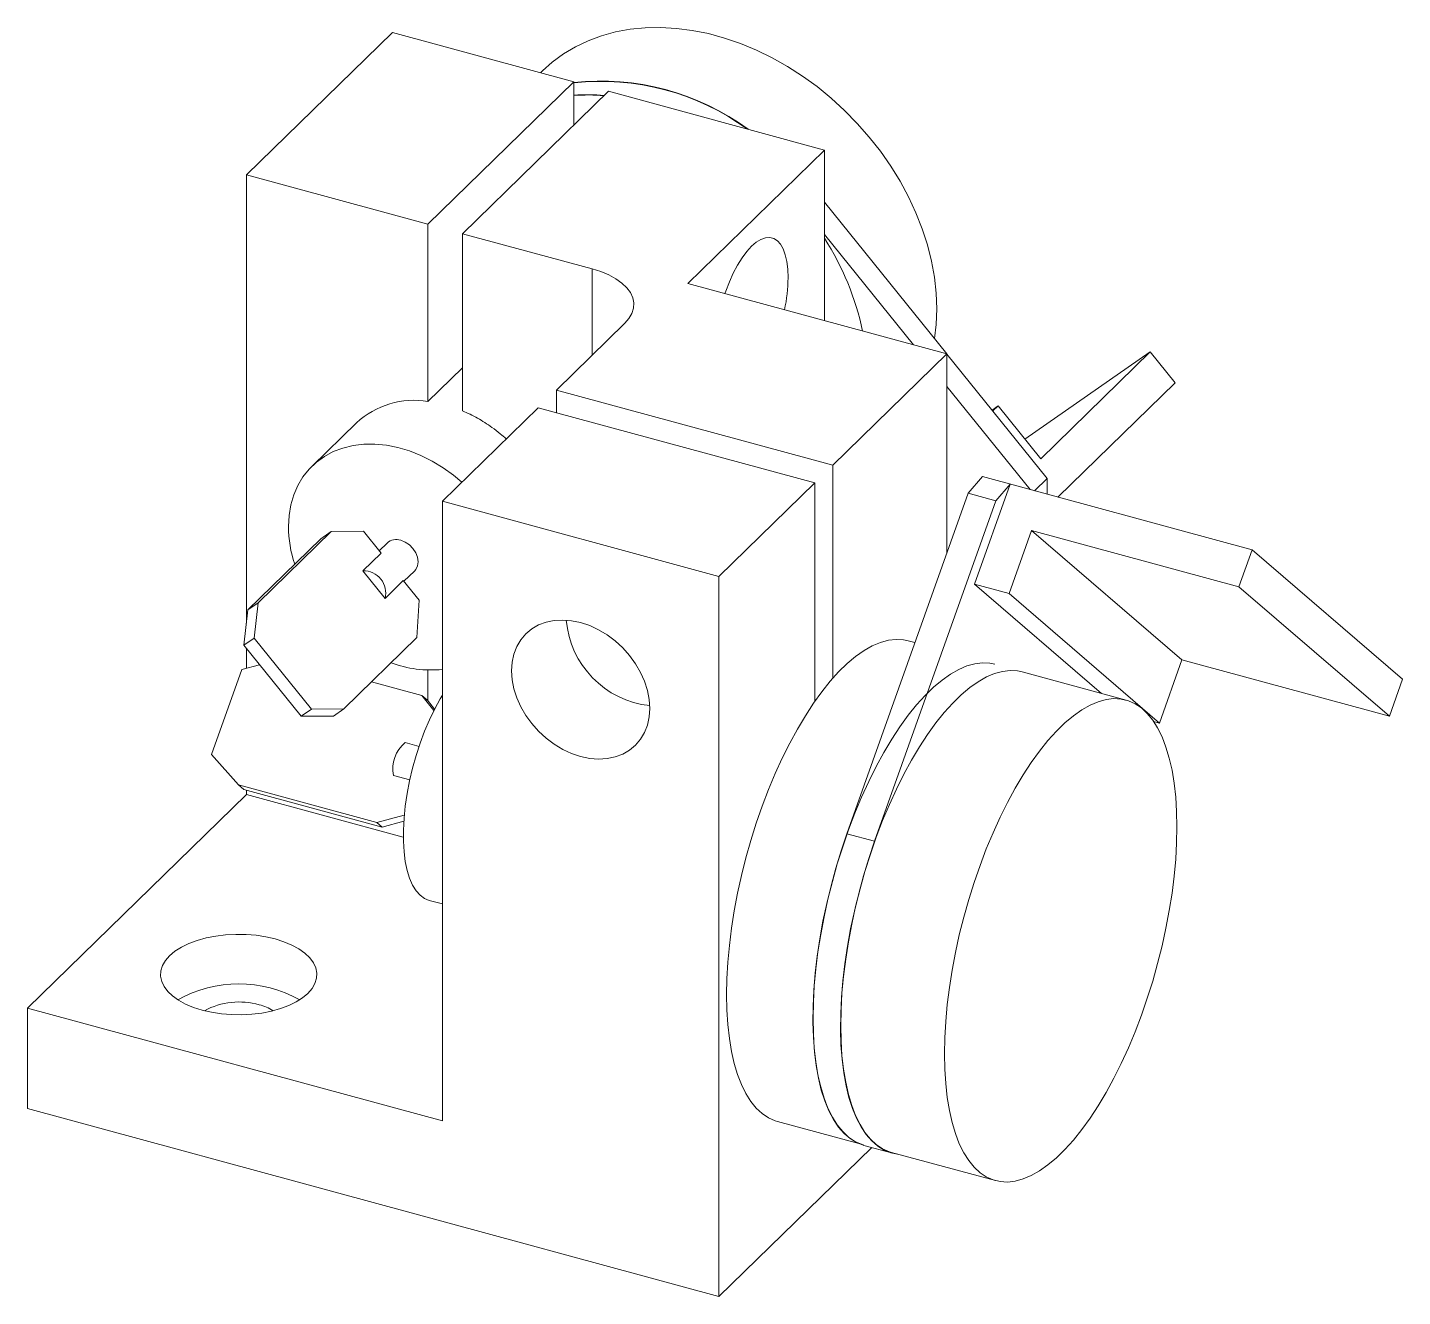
# Paper-space layout '_上下二等角轴测' of a CAD drawing. Header units: millimetres. Extents: x -43.9 to 26.5, y -23 to 42.
import ezdxf

# ---------------------------------------------------------------- set-up
doc = ezdxf.new("R2010")
doc.units = ezdxf.units.MM

psp = doc.layouts.new('_上下二等角轴测')

# ---------------------------------------------------------------- linework, layer by layer
at = {"color": 7, "linetype": 'Continuous', "lineweight": 15}
for p, q in [((-32.677, 34.443), (-25.21, 41.731)), ((-25.21, 41.731), (-15.923, 39.207)), ((-17.534, 39.769), (-17.634, 39.672)), ((-15.923, 39.207), (-23.391, 31.919)), ((-14.155, 38.727), (-21.622, 31.438)), ((-15.923, 39.207), (-15.923, 37)), ((-3.099, 35.722), (-14.155, 38.727)), ((-10.1, 28.889), (-3.099, 35.722)), ((-3.099, 35.722), (-3.099, 26.987)), ((-32.677, 11.507), (-32.677, 34.443)), ((-23.391, 31.919), (-32.677, 34.443)), ((3.161, 25.285), (-3.099, 33.054)), ((-23.391, 22.853), (-23.391, 31.919)), ((-14.989, 29.636), (-21.622, 31.438)), ((-21.622, 31.438), (-21.622, 22.372)), ((1.453, 25.75), (-3.099, 31.399)), ((3.167, 25.284), (-10.1, 28.889)), ((-13.318, 26.852), (-16.818, 23.436)), ((7.158, 20.919), (13.563, 25.386)), ((13.563, 25.386), (7.963, 19.92)), ((14.834, 23.81), (13.563, 25.386)), ((-2.667, 19.59), (3.167, 25.284)), ((3.167, 25.284), (3.167, 15.114)), ((8.297, 18.911), (3.167, 25.278)), ((-23.391, 22.853), (-21.622, 24.579)), ((-16.818, 23.436), (-2.667, 19.59)), ((-16.818, 22.271), (-16.818, 23.436)), ((7.425, 18.339), (3.167, 23.623)), ((14.834, 23.81), (8.836, 17.955)), ((-22.652, 17.742), (-17.751, 22.525)), ((-3.601, 18.679), (-17.751, 22.525)), ((5.783, 22.625), (5.476, 22.412)), ((5.783, 22.625), (5.515, 22.364)), ((7.963, 19.92), (5.783, 22.625)), ((-27.046, 21.759), (-29.319, 19.54)), ((-2.667, 19.59), (-2.667, 8.69)), ((4.247, 18.152), (4.978, 19.004)), ((4.978, 19.004), (18.775, 15.254)), ((-3.601, 18.679), (-8.501, 13.896)), ((-3.601, 7.493), (-3.601, 18.679)), ((4.572, 13.498), (6.393, 18.619)), ((5.662, 17.768), (6.393, 18.619)), ((7.648, 18.278), (8.297, 18.911)), ((8.299, 18.101), (8.297, 18.911)), ((-22.652, 17.742), (-22.652, -13.973)), ((-8.501, 13.896), (-22.652, 17.742)), ((-1.95, 0.722), (4.247, 18.152)), ((-0.535, 0.338), (5.662, 17.768)), ((4.247, 18.152), (5.662, 17.768)), ((-28.339, 16.193), (-32.073, 12.549)), ((-28.864, 15.827), (-28.339, 16.193)), ((-26.683, 16.208), (-28.339, 16.193)), ((6.341, 13.017), (7.492, 16.253)), ((7.492, 16.253), (18.105, 13.369)), ((15.189, 9.628), (7.492, 16.253)), ((-32.598, 12.183), (-28.864, 15.827)), ((-25.478, 15.604), (-25.88, 15.211)), ((-26.718, 14.181), (-25.784, 15.092)), ((18.775, 15.254), (18.105, 13.369)), ((18.775, 15.254), (26.473, 8.629)), ((-25.583, 12.773), (-26.718, 14.181)), ((-24.619, 13.647), (-24.081, 14.173)), ((-24.649, 13.684), (-25.583, 12.773)), ((-8.501, 13.896), (-8.501, -22.962)), ((11.064, 7.911), (4.572, 13.498)), ((4.572, 13.498), (6.341, 13.017)), ((18.105, 13.369), (25.802, 6.744)), ((14.039, 6.392), (6.341, 13.017)), ((-32.809, 10.376), (-32.598, 12.183)), ((-32.598, 12.183), (-32.073, 12.549)), ((-32.073, 12.549), (-32.284, 10.742)), ((-32.809, 10.376), (-32.284, 10.742)), ((-32.284, 10.742), (-29.35, 7.102)), ((-27.695, 7.117), (-23.961, 10.761)), ((1.529, 10.508), (1.185, 10.601)), ((-29.876, 6.735), (-32.809, 10.376)), ((-32.677, 9.193), (-32.677, 10.212)), ((-32.92, 9.127), (-32.005, 9.378)), ((15.189, 9.628), (14.039, 6.392)), ((25.802, 6.744), (15.189, 9.628)), ((-32.92, 9.127), (-34.468, 4.773)), ((-23.695, 7.795), (-26.28, 8.497)), ((-23.391, 7.522), (-23.391, 9.104)), ((12.328, 7.568), (7.021, 9.01)), ((26.473, 8.629), (25.802, 6.744)), ((-29.876, 6.735), (-29.35, 7.102)), ((-27.695, 7.117), (-29.35, 7.102)), ((-27.695, 7.117), (-28.22, 6.75)), ((-23.529, 7.586), (-23.418, 7.556)), ((-29.876, 6.735), (-28.22, 6.75)), ((14.039, 6.392), (13.74, 6.473)), ((-24.55, 5.388), (-23.842, 5.196)), ((-34.468, 4.773), (-33.08, 3.22)), ((-24.318, 3.478), (-25.149, 3.704)), ((-33.08, 3.22), (-26.005, 1.297)), ((-33.08, 3.22), (-32.803, 2.982)), ((-25.728, 1.059), (-32.803, 2.982)), ((-32.677, 2.728), (-32.677, 2.947)), ((-32.677, 2.728), (-43.878, -8.204)), ((-24.649, 0.546), (-32.677, 2.728)), ((-26.005, 1.297), (-24.599, 1.684)), ((-26.005, 1.297), (-25.728, 1.059)), ((-24.624, 1.362), (-25.728, 1.059)), ((-0.535, 0.338), (-1.95, 0.722)), ((-23.32, -2.687), (-22.652, -2.869)), ((-43.878, -8.204), (-43.878, -13.347)), ((-43.878, -8.204), (-22.652, -13.973)), ((-43.878, -13.347), (-8.501, -22.962)), ((-5.502, -14.006), (-1.349, -15.135)), ((-8.501, -22.962), (-0.686, -15.335)), ((-1.085, -15.226), (0.33, -15.611)), ((0.336, -15.588), (5.643, -17.03))]:
    psp.add_line(p, q, dxfattribs=at)
at = {"color": 8, "linetype": 'Continuous', "lineweight": 15}
psp.add_line((-14.989, 29.636), (-14.989, 25.221), dxfattribs=at)
at = {"color": 144, "linetype": 'Continuous', "lineweight": 0}
for p, q in [((-25.784, 15.092), (-26.683, 16.208)), ((-23.839, 12.678), (-24.649, 13.684)), ((-23.961, 10.761), (-23.839, 12.678)), ((-23.084, 7.028), (-23.695, 7.795)), ((-23.695, 7.795), (-23.418, 7.556)), ((-23.418, 7.556), (-23.05, 7.095))]:
    psp.add_line(p, q, dxfattribs=at)
at = {"color": 7, "linetype": 'Continuous', "lineweight": 15, "flags": 128}
for points in [[(2.64, 27.585), (2.61, 28.391), (2.52, 29.209), (2.37, 30.034), (2.162, 30.863), (1.896, 31.69), (1.574, 32.512), (1.198, 33.324), (0.769, 34.122), (0.29, 34.901), (-0.237, 35.657), (-0.808, 36.387), (-1.421, 37.086), (-2.073, 37.751), (-2.76, 38.378), (-3.478, 38.964), (-4.223, 39.505), (-4.992, 39.999), (-5.781, 40.443), (-6.584, 40.835), (-7.399, 41.173), (-8.22, 41.454), (-9.043, 41.678), (-9.865, 41.843), (-10.679, 41.948), (-11.483, 41.993), (-12.271, 41.977), (-13.04, 41.901), (-13.786, 41.765), (-14.504, 41.57), (-15.19, 41.316), (-15.842, 41.005), (-16.455, 40.64), (-17.027, 40.22), (-17.534, 39.769)], [(-8.197, 28.372), (-8.153, 28.5), (-7.969, 28.974), (-7.766, 29.422), (-7.547, 29.834), (-7.316, 30.204), (-7.077, 30.525), (-6.833, 30.792), (-6.589, 31.001), (-6.35, 31.147), (-6.119, 31.228), (-5.9, 31.244), (-5.696, 31.193), (-5.513, 31.076), (-5.352, 30.896), (-5.216, 30.656), (-5.108, 30.359), (-5.03, 30.011), (-4.982, 29.617), (-4.966, 29.186)], [(-13.318, 26.852), (-13.104, 27.098), (-12.955, 27.357), (-12.873, 27.623), (-12.858, 27.892), (-12.912, 28.16), (-13.034, 28.422), (-13.221, 28.674), (-13.47, 28.911), (-13.777, 29.129), (-14.137, 29.325), (-14.543, 29.495), (-14.989, 29.636)], [(2.527, 26.072), (2.61, 26.796), (2.64, 27.585)], [(-21.654, 18.715), (-22.078, 19.072), (-22.614, 19.461), (-23.173, 19.801), (-23.749, 20.089), (-24.336, 20.323), (-24.927, 20.498), (-25.518, 20.614), (-26.1, 20.67), (-26.668, 20.664), (-27.216, 20.597), (-27.739, 20.469), (-28.23, 20.282), (-28.684, 20.038), (-29.097, 19.74), (-29.465, 19.39), (-29.782, 18.992), (-30.047, 18.551), (-30.256, 18.071), (-30.407, 17.557), (-30.498, 17.015), (-30.528, 16.451)], [(-24.081, 14.173), (-24.013, 14.251), (-23.925, 14.434), (-23.895, 14.648), (-23.925, 14.878), (-24.013, 15.109), (-24.154, 15.324), (-24.337, 15.51), (-24.55, 15.654), (-24.779, 15.745)], [(-12.039, 7.143), (-12.069, 6.704), (-12.159, 6.288), (-12.308, 5.904), (-12.513, 5.558), (-12.77, 5.255), (-13.075, 5), (-13.423, 4.799), (-13.807, 4.655), (-14.222, 4.569), (-14.661, 4.544), (-15.114, 4.58), (-15.576, 4.676), (-16.038, 4.831), (-16.492, 5.042), (-16.93, 5.305), (-17.345, 5.616), (-17.73, 5.97), (-18.078, 6.36), (-18.383, 6.78), (-18.64, 7.223), (-18.845, 7.681), (-18.993, 8.146), (-19.084, 8.61), (-19.114, 9.066), (-19.084, 9.505), (-18.993, 9.921), (-18.845, 10.305), (-18.64, 10.652), (-18.383, 10.955), (-18.078, 11.209), (-17.73, 11.41), (-17.345, 11.555), (-16.93, 11.64), (-16.492, 11.665), (-16.038, 11.629), (-15.576, 11.533), (-15.114, 11.378), (-14.661, 11.168), (-14.222, 10.904), (-13.807, 10.593), (-13.423, 10.239), (-13.075, 9.849), (-12.77, 9.429), (-12.513, 8.986), (-12.308, 8.528), (-12.159, 8.063), (-12.069, 7.599), (-12.039, 7.143)], [(-5.502, -14.006), (-5.621, -13.97), (-5.965, -13.818), (-6.288, -13.601), (-6.59, -13.321), (-6.868, -12.979), (-7.121, -12.576), (-7.348, -12.116), (-7.546, -11.6), (-7.716, -11.031), (-7.857, -10.413), (-7.967, -9.748), (-8.045, -9.04), (-8.093, -8.293), (-8.109, -7.51), (-8.093, -6.697), (-8.045, -5.857), (-7.967, -4.995), (-7.857, -4.115), (-7.716, -3.223), (-7.546, -2.322), (-7.348, -1.418), (-7.121, -0.516), (-6.868, 0.38), (-6.59, 1.265), (-6.288, 2.134), (-5.965, 2.983), (-5.621, 3.806), (-5.258, 4.601), (-4.879, 5.361), (-4.486, 6.084), (-4.08, 6.766), (-3.664, 7.402), (-3.239, 7.99), (-2.809, 8.526), (-2.376, 9.007), (-1.941, 9.431), (-1.508, 9.796), (-1.078, 10.099), (-0.653, 10.34), (-0.237, 10.516), (0.169, 10.627), (0.562, 10.672), (0.941, 10.652), (1.185, 10.601)], [(-1.08, -15.208), (-1.199, -15.172), (-1.543, -15.02), (-1.866, -14.803), (-2.168, -14.523), (-2.446, -14.181), (-2.699, -13.778), (-2.925, -13.318), (-3.124, -12.802), (-3.294, -12.233), (-3.434, -11.615), (-3.544, -10.949), (-3.623, -10.242), (-3.671, -9.494), (-3.687, -8.712), (-3.671, -7.899), (-3.623, -7.059), (-3.544, -6.197), (-3.434, -5.317), (-3.294, -4.425), (-3.124, -3.524), (-2.925, -2.62), (-2.699, -1.718), (-2.446, -0.822), (-2.168, 0.063), (-1.866, 0.932), (-1.543, 1.781), (-1.199, 2.605), (-0.836, 3.399), (-0.457, 4.16), (-0.064, 4.883), (0.342, 5.564), (0.759, 6.2), (1.183, 6.788), (1.613, 7.324), (2.046, 7.805), (2.481, 8.229), (2.914, 8.594), (3.344, 8.898), (3.769, 9.138), (4.185, 9.314), (4.591, 9.425), (4.984, 9.471), (5.363, 9.45), (5.607, 9.399)], [(-2.269, -9.094), (-2.253, -8.282), (-2.206, -7.442), (-2.127, -6.58), (-2.017, -5.701), (-1.877, -4.809), (-1.707, -3.909), (-1.508, -3.005), (-1.282, -2.103), (-1.029, -1.207), (-0.751, -0.323), (-0.45, 0.546), (-0.126, 1.395), (0.218, 2.218), (0.58, 3.012), (0.959, 3.772), (1.352, 4.495), (1.758, 5.176), (2.174, 5.812), (2.598, 6.399), (3.028, 6.935), (3.461, 7.416), (3.896, 7.84), (4.329, 8.205), (4.759, 8.508), (5.183, 8.749), (5.599, 8.925), (6.005, 9.036), (6.398, 9.081), (6.777, 9.06), (7.021, 9.01)], [(-23.32, -2.687), (-23.559, -2.59), (-23.788, -2.424), (-23.994, -2.194), (-24.175, -1.903), (-24.329, -1.554), (-24.454, -1.15), (-24.549, -0.697), (-24.613, -0.197), (-24.645, 0.342), (-24.645, 0.915), (-24.613, 1.517), (-24.549, 2.141), (-24.454, 2.78), (-24.329, 3.428), (-24.175, 4.077), (-23.994, 4.722), (-23.788, 5.354), (-23.559, 5.967), (-23.309, 6.555), (-23.041, 7.112), (-22.759, 7.631), (-22.652, 7.811)], [(3.037, -10.537), (3.053, -9.724), (3.101, -8.884), (3.179, -8.022), (3.289, -7.143), (3.43, -6.251), (3.6, -5.351), (3.798, -4.447), (4.025, -3.545), (4.277, -2.649), (4.555, -1.765), (4.857, -0.896), (5.18, -0.048), (5.524, 0.776), (5.887, 1.57), (6.265, 2.33), (6.659, 3.053), (7.065, 3.734), (7.481, 4.37), (7.905, 4.957), (8.335, 5.493), (8.768, 5.974), (9.202, 6.398), (9.636, 6.763), (10.066, 7.066), (10.49, 7.306), (10.906, 7.483), (11.311, 7.594), (11.705, 7.639), (12.084, 7.618), (12.446, 7.532), (12.79, 7.379), (13.114, 7.163), (13.415, 6.883), (13.693, 6.541), (13.946, 6.138), (14.172, 5.678), (14.371, 5.162), (14.541, 4.594), (14.681, 3.975), (14.791, 3.311), (14.87, 2.603), (14.917, 1.856), (14.933, 1.074), (14.917, 0.261), (14.87, -0.578), (14.791, -1.44), (14.681, -2.319), (14.541, -3.211), (14.371, -4.112), (14.172, -5.015), (13.946, -5.917), (13.693, -6.813), (13.415, -7.698), (13.114, -8.566), (12.79, -9.415), (12.446, -10.238), (12.084, -11.032), (11.705, -11.792), (11.311, -12.515), (10.906, -13.196), (10.49, -13.832), (10.066, -14.42), (9.636, -14.955), (9.202, -15.436), (8.768, -15.86), (8.335, -16.225), (7.905, -16.528), (7.481, -16.769), (7.065, -16.945), (6.659, -17.056), (6.265, -17.101), (5.887, -17.081), (5.524, -16.994), (5.18, -16.842), (4.857, -16.625), (4.555, -16.345), (4.277, -16.003), (4.025, -15.601), (3.798, -15.14), (3.6, -14.625), (3.43, -14.056), (3.289, -13.438), (3.179, -12.773), (3.101, -12.065), (3.053, -11.319), (3.037, -10.537)], [(-1.085, -15.226), (-1.115, -15.218), (-1.464, -15.082), (-1.794, -14.881), (-2.101, -14.616), (-2.386, -14.289), (-2.646, -13.901), (-2.879, -13.454), (-3.085, -12.951), (-3.263, -12.394), (-3.411, -11.787), (-3.528, -11.132), (-3.615, -10.434), (-3.671, -9.695), (-3.695, -8.92), (-3.687, -8.113), (-3.647, -7.278), (-3.576, -6.42), (-3.473, -5.543), (-3.34, -4.651), (-3.177, -3.751), (-2.986, -2.846), (-2.766, -1.942), (-2.519, -1.042), (-2.247, -0.153), (-1.95, 0.722)], [(0.639, -15.67), (0.3, -15.603), (-0.049, -15.467), (-0.378, -15.266), (-0.686, -15.001), (-0.971, -14.673), (-1.23, -14.285), (-1.464, -13.839), (-1.67, -13.335), (-1.848, -12.779), (-1.996, -12.171), (-2.113, -11.517), (-2.2, -10.818), (-2.256, -10.079), (-2.28, -9.304), (-2.272, -8.497), (-2.232, -7.662), (-2.161, -6.804), (-2.058, -5.927), (-1.925, -5.036), (-1.762, -4.136), (-1.57, -3.231), (-1.351, -2.326), (-1.104, -1.427), (-0.831, -0.537), (-0.535, 0.338)], [(-34.935, -8.305), (-35.381, -8.164), (-35.787, -7.994), (-36.147, -7.799), (-36.454, -7.58), (-36.703, -7.343), (-36.89, -7.092), (-37.012, -6.83), (-37.066, -6.562), (-37.051, -6.292), (-36.969, -6.026), (-36.82, -5.768), (-36.606, -5.522), (-36.332, -5.292), (-36.003, -5.083), (-35.623, -4.898), (-35.199, -4.74), (-34.739, -4.611), (-34.25, -4.515), (-33.741, -4.452), (-33.221, -4.425), (-32.698, -4.432), (-32.181, -4.474), (-31.68, -4.551), (-31.202, -4.661), (-30.756, -4.802), (-30.35, -4.972), (-29.99, -5.168), (-29.683, -5.386), (-29.434, -5.623), (-29.247, -5.875), (-29.126, -6.137), (-29.072, -6.405), (-29.086, -6.674), (-29.168, -6.94), (-29.318, -7.199), (-29.531, -7.445), (-29.805, -7.674), (-30.135, -7.884), (-30.515, -8.069), (-30.938, -8.227), (-31.398, -8.355), (-31.887, -8.451), (-32.396, -8.514), (-32.917, -8.542), (-33.44, -8.535), (-33.956, -8.492), (-34.458, -8.415), (-34.935, -8.305)], [(0.336, -15.588), (0.218, -15.552), (-0.126, -15.4), (-0.45, -15.183), (-0.751, -14.903), (-1.029, -14.561), (-1.282, -14.159), (-1.508, -13.698), (-1.707, -13.183), (-1.877, -12.614), (-2.017, -11.996), (-2.127, -11.331), (-2.206, -10.623), (-2.253, -9.876), (-2.269, -9.094)]]:
    psp.add_lwpolyline(points, dxfattribs=at)
at = {"color": 7, "linetype": 'Continuous', "lineweight": 15}
for centre, radius, start, end in [((-14.55, 26.499), 12.754, 53.75316, 96.18109), ((-14.528, 26.572), 12.661, 53.87877, 96.32888), ((-15.22, 28.113), 10.441, 85.3129, 93.86263), ((-15.215, 28.172), 10.366, 85.39221, 93.91685), ((-15.311, 23.404), 14.488, 12.16289, 32.55839), ((-13.316, 29.267), 8.351, 348.08269, 359.43867), ((-24.097, 18.559), 4.351, 80.65448, 132.66668), ((-24.274, 16.506), 6.254, 180.50861, 198.52444), ((-25.008, 15.079), 0.705, 71.08544, 131.82459), ((-26.677, 13.052), 1.13, 345.68527, 92.0401), ((-23.231, 14.985), 5.879, 249.60808, 275.65954), ((-23.474, 4.057), 1.712, 128.9564, 191.89998), ((-33.069, -13.423), 6.46, 61.0654, 118.9346), ((-33.051, -11.641), 3.756, 74.05278, 118.26454), ((-32.621, -10.425), 2.47, 57.88778, 75.87922)]:
    psp.add_arc(centre, radius, start, end, dxfattribs=at)
at = {"color": 144, "linetype": 'Continuous', "lineweight": 0}
psp.add_arc((-11.527, 12.057), 4.801, 184.76512, 263.84495, dxfattribs=at)
psp.add_open_spline([(-21.622, 22.372), (-21.492, 22.314), (-21.233, 22.2), (-20.852, 21.998), (-20.478, 21.774), (-20.088, 21.509), (-19.719, 21.232), (-19.484, 21.022), (-19.383, 20.932)], degree=3, knots=[0, 0, 0, 0, 0.163669, 0.326588, 0.489532, 0.653274, 0.851833, 1, 1, 1, 1], dxfattribs=at)

doc.saveas('drawing.dxf')
